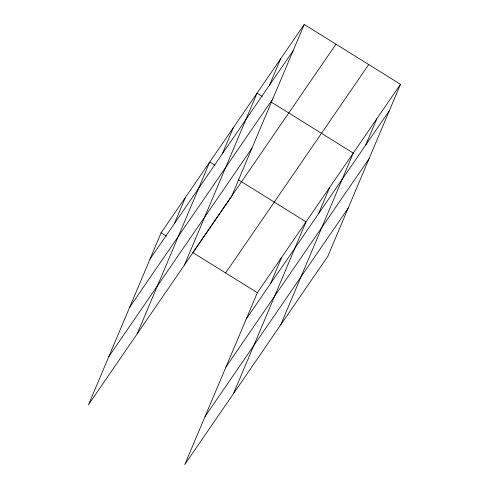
<?xml version="1.0" encoding="UTF-8"?>
<svg xmlns="http://www.w3.org/2000/svg" width="489" height="489" viewBox="0 0 489 489"><rect width="100%" height="100%" fill="white"/><g stroke="black" fill="none" stroke-linecap="round" stroke-linejoin="round"><path stroke-width="0.73" d="M304.231 24.45L161.107 232.837L88.515 404.69L231.633 196.303L304.231 24.45L400.485 84.31L327.893 256.163L184.769 464.55L257.367 292.697L400.485 84.31M174.335 223.699L185.441 197.409M137.177 333.84L209.769 161.987L214.952 165.209M222.281 153.888L233.381 127.598M184.408 265.069L257 93.216L262.183 96.443M269.512 85.117L280.613 58.833M270.594 283.559L281.695 257.269M233.43 393.7L306.028 221.847L238.29 179.726M318.535 213.748L329.641 187.464M280.662 324.934L353.254 153.081L271.261 102.085M365.766 144.982L376.872 118.693M150.007 259.121L293.125 50.734M129.713 307.159L272.831 98.772M108.809 356.652L251.927 148.265M335.992 44.206L192.874 252.593L257.367 292.697M225.6 272.941L368.718 64.554M246.26 318.981L389.385 110.6M225.967 367.019L369.091 158.632M205.062 416.512L348.186 208.125M161.107 232.837L166.297 236.059"/></g></svg>
